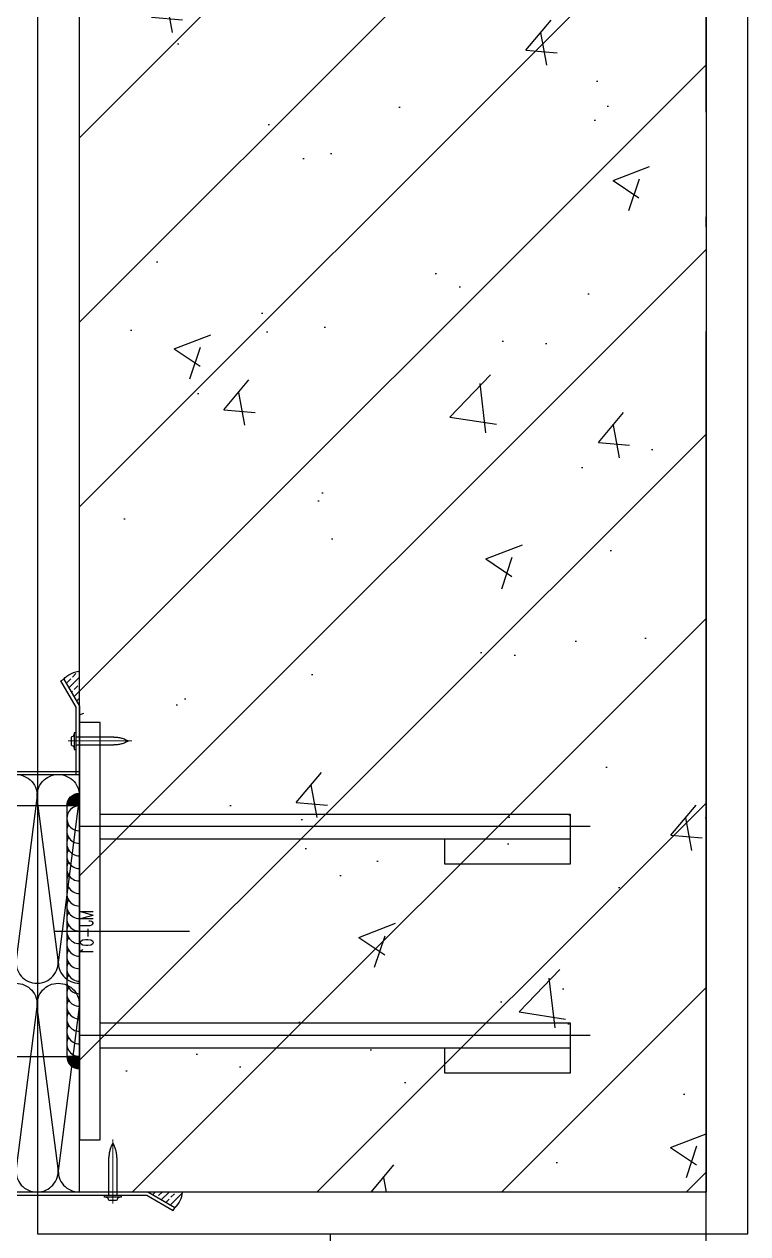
# Model space of a CAD drawing. Extents: x 6843040 to 15500510, y -6507076 to -4940511.
# Drawn here: x 7688252 to 7688598, y -6174004 to -6173424 of the extents above; entities that cross this region are included whole.
import ezdxf
from ezdxf.enums import TextEntityAlignment as Align

# ---------------------------------------------------------------- set-up
doc = ezdxf.new("R2010")
doc.units = 0
doc.header["$LTSCALE"] = 1000
doc.header["$MEASUREMENT"] = 0
for name, pattern in [('ACAD_ISO04W100', [30.5, 24, -3, 0.5, -3]), ('CENTER', [50.800000000000004, 31.75, -6.35, 6.35, -6.35]), ('CONTINOUS', [0]), ('DOTE', [2.4200000000000004, 2, -0.2, 0.02, -0.2]), ('HIDDEN', [0.375, 0.25, -0.125])]:
    doc.linetypes.add(name, pattern=pattern)
for name, color, linetype, lineweight in [('002CEN', 1, 'CENTER', 13), ('003DOT', 253, 'HIDDEN', 13), ('009CON', 6, 'CONTINOUS', 15)]:
    doc.layers.add(name, color=color, linetype=linetype, lineweight=lineweight)
for name, color, linetype in [('DOTE', 8, 'DOTE'), ('E_LINE_1', 1, 'Continuous'), ('GC', 3, 'Continuous'), ('LT-dim 1', 3, 'Continuous'), ('LT-dim 2', 253, 'Continuous'), ('LT-dim 4', 253, 'Continuous'), ('LT-dim 5', 3, 'Continuous'), ('LT-dim 50', 253, 'Continuous'), ('LT-Fill-玻璃1', 14, 'Continuous'), ('LT-中线', 6, 'Continuous'), ('LT-文字标注', 7, 'Continuous'), ('LT-焊缝', 1, 'Continuous'), ('PUB_HATCH', 8, 'Continuous'), ('Q02中线', 3, 'Continuous'), ('Q03轴线', 1, 'ACAD_ISO04W100'), ('Q08虚线', 75, 'HIDDEN'), ('Q09辅材', 31, 'Continuous'), ('WELDING', 1, 'Continuous'), ('实体', 7, 'Continuous'), ('批荡层', 213, 'Continuous'), ('紧固件', 40, 'Continuous')]:
    doc.layers.add(name, color=color, linetype=linetype)
doc.styles.add('LT-文字标注', font='romans.shx', dxfattribs={"width": 0.8, "bigfont": 'gbhzfs.shx'})

# ---------------------------------------------------------------- blocks, each defined once
blk = doc.blocks.new('LT-BLK-20220127160324', base_point=(-28533.22878983965, -2765.200322864111))
at = {"color": 1, "linetype": 'ACAD_ISO04W100', "ltscale": 0.4}
for p, q in [((-28777.79650946474, -2715.166449711192), (-28533.22878983943, -2715.166449711192)), ((-28521.34176281607, -2765.200322864112), (-28586.01604931476, -2765.200322864112)), ((-28777.79650946474, -2815.200322864112), (-28533.22878983943, -2815.200322864112))]:
    blk.add_line(p, q, dxfattribs=at)
at = {"layer": 'GC', "color": 3}
blk.add_lwpolyline([(-28543.22878983943, -2865.200322864112), (-28543.22878983943, -2665.200322864112), (-28533.22878983943, -2665.200322864112), (-28533.22878983943, -2865.200322864112)], close=True, dxfattribs=at)
for points in [[(-28543.22878983943, -2709.166449711192), (-28768.22878983943, -2709.166449711192)], [(-28768.22878983943, -2709.166449711192), (-28768.22878983943, -2733.166449711192), (-28708.22878983943, -2733.166449711192), (-28708.22878983943, -2721.166449711192)], [(-28543.22878983943, -2809.200322864112), (-28768.22878983943, -2809.200322864112)], [(-28768.22878983943, -2809.200322864112), (-28768.22878983943, -2833.200322864112), (-28708.22878983943, -2833.200322864112), (-28708.22878983943, -2821.200322864112)]]:
    blk.add_lwpolyline(points, dxfattribs=at)
at = {"layer": 'GC', "ltscale": 3}
for points in [[(-28768.22878983943, -2721.166449711192), (-28543.22878983943, -2721.166449711192)], [(-28768.22878983943, -2821.200322864112), (-28543.22878983943, -2821.200322864112)]]:
    blk.add_lwpolyline(points, dxfattribs=at)
at = {"layer": 'LT-文字标注', "style": 'LT-文字标注', "width": 0.8}
blk.add_text('MJ-01', height=6, rotation=270, dxfattribs=at).set_placement((-28541.59687122377, -2776.851695046294), align=Align.BOTTOM_RIGHT)
blk = doc.blocks.new('LT-BLK-20230912092320', base_point=(26757.03690911889, -59640.51827964919))
at = {"layer": 'GC', "elevation": -7.885113618080002e-10}
blk.add_lwpolyline([(26737.03690921515, -59620.51827953071), (26737.03690904239, -59660.51827953071), (26777.03690904239, -59660.51827970371), (26777.03690921515, -59620.51827970371)], close=True, dxfattribs=at)
at = {"layer": 'LT-焊缝', "elevation": -7.885113618080002e-10}
for points in [[(26737.03690950568, -59620.51827953071, -0.5773502691896255), (26744.53690952441, -59616.18815254423, 0.267949192431045), (26742.03690950568, -59620.51827955234, -0.5773502691896255), (26749.53690952441, -59616.18815256585, 0.267949192431045), (26747.03690950568, -59620.51827957396, -0.5773502691896255), (26754.53690952441, -59616.18815258748, 0.267949192431045), (26752.03690950568, -59620.51827959558, -0.5773502691896255), (26759.53690952441, -59616.1881526091, 0.267949192431045), (26757.03690950568, -59620.51827961721, -0.5773502691896255), (26764.53690952441, -59616.18815263073, 0.267949192431045), (26762.03690950568, -59620.51827963883, -0.9999999999999999), (26772.03690950568, -59620.51827968208, -0.9999999999999999)], [(26737.03690904239, -59660.51827953071, -0.5773502691896255), (26732.70678205587, -59653.01827951201, 0.2679491924310612), (26737.03690906399, -59655.51827953071, -0.5773502691896255), (26732.70678207746, -59648.01827951201, 0.2679491924310612), (26737.03690908558, -59650.51827953071, -0.5773502691896255), (26732.70678209906, -59643.01827951201, 0.2679491924310612), (26737.03690910718, -59645.51827953071, -0.5773502691896255), (26732.70678212065, -59638.01827951201, 0.2679491924310612), (26737.03690912877, -59640.51827953071, -0.5773502691896255), (26732.70678214225, -59633.01827951201, 0.2679491924310612), (26737.03690915037, -59635.51827953071, -0.5773502691896255), (26732.70678216384, -59628.01827951201, 0.2679491924310612), (26737.03690917196, -59630.51827953071, -0.9999999999999999), (26737.03690921515, -59620.51827953071, -0.9999999999999999)], [(26777.03690933269, -59660.51827970371, 0.5773502691896255), (26781.36703631917, -59653.01827968498, -0.267949192431045), (26777.03690931106, -59655.51827970371, 0.5773502691896255), (26781.36703629755, -59648.01827968498, -0.267949192431045), (26777.03690928944, -59650.51827970371, 0.5773502691896255), (26781.36703627592, -59643.01827968498, -0.267949192431045), (26777.03690926782, -59645.51827970371, 0.5773502691896255), (26781.3670362543, -59638.01827968498, -0.267949192431045), (26777.03690924619, -59640.51827970371, 0.5773502691896255), (26781.36703623267, -59633.01827968498, -0.267949192431045), (26777.03690922457, -59635.51827970371, 0.5773502691896255), (26781.36703621105, -59628.01827968498, -0.267949192431045), (26777.03690920294, -59630.51827970371, 0.9999999999999999), (26777.03690915969, -59620.51827970371, 0.9999999999999999)], [(26777.03690933269, -59660.51827970371, -0.5773502691896255), (26769.53690931396, -59664.84840669019, 0.2679491924310453), (26772.03690933269, -59660.51827968208, -0.5773502691896255), (26764.53690931396, -59664.84840666856, 0.2679491924310453), (26767.03690933269, -59660.51827966046, -0.5773502691896255), (26759.53690931396, -59664.84840664694, 0.2679491924310453), (26762.03690933269, -59660.51827963883, -0.5773502691896255), (26754.53690931396, -59664.84840662531, 0.2679491924310453), (26757.03690933269, -59660.51827961721, -0.5773502691896255), (26749.53690931396, -59664.84840660369, 0.2679491924310453), (26752.03690933269, -59660.51827959558, -0.5773502691896255), (26744.53690931396, -59664.84840658207, 0.2679491924310453), (26747.03690933269, -59660.51827957396, -0.9999999999999999), (26737.03690933269, -59660.51827953071, -0.9999999999999999)]]:
    blk.add_lwpolyline(points, format="xyb", dxfattribs=at)
at = {"layer": 'Q02中线'}
for centre, start, end in [((26757.03690912202, -59622.24172785112), 14.85003435053644, 165.1499661307899), ((26757.03690912202, -59658.79483164779), 194.8500338692101, 345.1499656494636)]:
    blk.add_arc(centre, 6.724602048390796, start, end, dxfattribs=at)
at = {"layer": 'Q03轴线', "ltscale": 0.2, "elevation": -7.885113618080002e-10}
for points in [[(26757.036909285, -59618.1217996455), (26757.03690889757, -59662.91475964852)], [(26734.64040912222, -59640.5182794533), (26779.43340911996, -59640.51827977367)]]:
    blk.add_lwpolyline(points, dxfattribs=at)
at = {"layer": 'Q08虚线', "ltscale": 20}
for p, q in [((26750.53690894181, -59660.51827952204), (26750.53690911457, -59620.51827952204)), ((26763.53690911457, -59620.51827965277), (26763.53690894181, -59660.51827965277))]:
    blk.add_line(p, q, dxfattribs=at)
at = {"layer": 'Q09辅材', "elevation": -7.885113618080002e-10}
for points in [[(26757.03690918069, -59628.51827964701, -1), (26757.03690907685, -59652.51827964701, -1), (26757.03690918069, -59628.51827964701, -1)], [(26757.03690916672, -59631.82003763832, -1), (26757.03690909129, -59649.2165216557, -1), (26757.03690916672, -59631.82003763832, -1)], [(26757.03690915462, -59634.51827964701, -1), (26757.03690910293, -59646.51827964701, -1), (26757.03690915462, -59634.51827964701, -1)], [(26761.6869091196, -59640.51827967457, -2.414213553180824), (26757.03690911923, -59635.8682796485, -2.414213553180824)]]:
    blk.add_lwpolyline(points, format="xyb", dxfattribs=at)
blk.add_lwpolyline([(26766.96190912556, -59640.51827970484), (26761.99940918852, -59631.51827968336), (26752.0744091915, -59631.51827960318), (26747.11190911662, -59640.51827955193), (26752.07440902432, -59649.51827958828), (26761.99940908095, -59649.51827966846), (26766.96190912556, -59640.51827970484)], dxfattribs=at)
blk = doc.blocks.new('LT-BLK-20240910174306', base_point=(-5314322.416525414, -274178.3343760101))
at = {"layer": 'LT-Fill-玻璃1'}
h = blk.add_hatch(dxfattribs=at)
h.set_pattern_fill('DOTS', color=8, scale=0.5)
h.set_pattern_definition([(0, (-5830511.421830405, -915288.5849964796), (0.396875, 0.79375), [0, -0.79375])])
h.paths.add_polyline_path([(-5314418.416507781, -274118.3349154486), (-5314418.416507781, -274116.3349156078), (-5314505.514428652, -274116.3340869455), (-5314505.514428652, -274240.3340869455), (-5314417.691559562, -274240.3349221753), (-5314417.691559562, -274238.334922175), (-5314503.514428652, -274238.3340869455), (-5314503.514428652, -274118.3340869455)])
at = {"layer": 'WELDING'}
h = blk.add_hatch(color=256, dxfattribs=at)
h.dxf.hatch_style = 1
edge = h.paths.add_edge_path()
edge.add_line((-5314332.416525424, -274112.3343760101), (-5314332.416525424, -274118.3343760101))
edge.add_line((-5314332.416525424, -274118.3343760101), (-5314338.416525424, -274118.3343760101))
edge.add_arc((-5314332.416525424, -274118.3343760101), 6, 90, 180, ccw=False)
h = blk.add_hatch(color=256, dxfattribs=at)
h.dxf.hatch_style = 1
edge = h.paths.add_edge_path()
edge.add_line((-5314332.416525424, -274244.3343760101), (-5314332.416525424, -274238.3343760101))
edge.add_line((-5314332.416525424, -274238.3343760101), (-5314338.416525424, -274238.3343760101))
edge.add_arc((-5314332.416525424, -274238.3343760101), 6, 180, 270)
at = {"layer": 'GC'}
blk.add_line((-5314338.416525424, -274118.3343760101), (-5314338.416525424, -274238.3343760101), dxfattribs=at)
at = {"layer": 'GC', "elevation": -1.386131914957855e-08}
blk.add_lwpolyline([(-5314332.416525415, -274238.3343760098), (-5314332.416525415, -274118.3343760098), (-5314502.416525414, -274118.3343760101), (-5314502.416525414, -274238.3343760101)], close=True, dxfattribs=at)
at = {"layer": 'LT-dim 2', "color": 8, "elevation": -2.790833495017775e-08}
blk.add_lwpolyline([(-5314418.416507781, -274116.3349156564), (-5314505.514428652, -274116.3340869455), (-5314505.514428652, -274240.3340869455), (-5314418.416507781, -274240.329905626)], dxfattribs=at)
at = {"layer": 'LT-dim 5', "color": 1}
for centre, start in [((-5314332.416525424, -274124.3343760101), 90), ((-5314332.416525424, -274130.3343760101), 149.9999999555982), ((-5314332.416525424, -274136.3343760101), 149.9999999555982), ((-5314332.416525424, -274142.3343760101), 149.9999999555982), ((-5314332.416525424, -274148.3343760101), 149.9999999555982), ((-5314332.416525424, -274154.3343760101), 149.9999999555982), ((-5314332.416525424, -274160.3343760101), 149.9999999555982), ((-5314332.416525424, -274166.3343760101), 149.9999999555982), ((-5314332.416525424, -274172.3343760101), 149.9999999555982), ((-5314332.416525424, -274178.3343760101), 149.9999999555982), ((-5314332.416525424, -274184.3343760101), 149.9999999555982), ((-5314332.416525424, -274190.3343760101), 149.9999999555982), ((-5314332.416525424, -274196.3343760101), 149.9999999555982), ((-5314332.416525424, -274202.3343760101), 149.9999999555982), ((-5314332.416525424, -274208.3343760101), 149.9999999555982), ((-5314332.416525424, -274214.3343760101), 149.9999999555982), ((-5314332.416525424, -274220.3343760101), 149.9999999555982), ((-5314332.416525424, -274226.3343760101), 149.9999999555982), ((-5314332.416525424, -274232.3343760101), 149.9999999555982)]:
    blk.add_arc(centre, 6, start, 270, dxfattribs=at)
at = {"layer": 'WELDING'}
for points in [[(-5314332.416525424, -274112.3343760101), (-5314332.416525424, -274118.3343760101), (-5314338.416525424, -274118.3343760101, -0.414213562373094)], [(-5314332.416525424, -274244.3343760101), (-5314332.416525424, -274238.3343760101), (-5314338.416525424, -274238.3343760101, 0.414213562373094)]]:
    blk.add_lwpolyline(points, format="xyb", close=True, dxfattribs=at)
at = {"layer": 'LT-dim 4', "xscale": -1, "rotation": 90}
for p in [(-5314467.514428904, -274150.8334533597, -1.464980462602498e-08), (-5314467.514428504, -274205.8347208475, -1.464980462602498e-08)]:
    blk.add_blockref('LT-BLK-20230912092320', p, dxfattribs=at)
at = {"layer": 'LT-dim 50', "xscale": -1}
blk.add_blockref('LT-BLK-20220127160324', (-5314332.416525414, -274178.3343760101), dxfattribs=at)
blk = doc.blocks.new('LT-BLK-20230218091845', base_point=(395239.0870920994, 252820.6931667216))
at = {"layer": 'LT-Fill-玻璃1'}
h = blk.add_hatch(dxfattribs=at)
h.set_pattern_fill('ANSI33', color=8, scale=0.75, style=0)
h.set_pattern_definition([(45, (0, 0), (-3.367596045400933, 3.367596045400933), []), (45, (3.3675975, 0), (-3.367596045400933, 3.367596045400933), [2.38125, -1.190625])])
edge = h.paths.add_edge_path()
edge.add_line((395239.0870920995, 252820.6931667213), (395252.0774720158, 252813.1931673797))
edge.add_arc((395244.3931078882, 252821.7790310139), 11.52243491589128, 311.8286027163969, 333.210536880252)
edge.add_arc((395244.3931078868, 252821.7790310151), 11.5224349176311, 333.2105368778266, 354.5924710384851)
edge.add_line((395255.8642632413, 252820.6931667213), (395239.0870920995, 252820.6931667213))
at = {"layer": 'LT-dim 5'}
blk.add_arc((395244.3931078864, 252821.7790310152), 11.52243491803174, 311.8286027185239, 354.5924710385319, dxfattribs=at)
blk = doc.blocks.new('LT-BLK-20240528163730', base_point=(-326528.041295993, 67956.2288645505))
at = {"layer": 'LT-中线'}
for p, q in [((-326529.3292597717, 67957.08914607074), (-326536.8292591135, 67944.09876615429)), ((-326535.3292591935, 67943.66857168314), (-326528.041295993, 67956.2288645505)), ((-326528.041295993, 67956.2288645505), (-326529.3292597717, 67957.08914607074)), ((-326536.8292591936, 67944.0987660157), (-326536.8292591936, 67911.33901212143)), ((-326535.3292591936, 67911.33901212143), (-326535.3292591936, 67943.66857168308))]:
    blk.add_line(p, q, dxfattribs=at)
at = {"layer": 'LT-Fill-玻璃1', "rotation": 90.00000000172149}
blk.add_blockref('LT-BLK-20230218091845', (-326536.8292591136, 67944.00837725072), dxfattribs=at)
blk = doc.blocks.new('sd425')
at = {"layer": '实体', "color": 1, "linetype": 'CENTER', "lineweight": 18}
blk.add_line((-0.04871903290131741, 3.919735350630617), (-0.04871903290131741, -26.61543915394304), dxfattribs=at)
at = {"layer": '紧固件', "color": 40}
blk.add_lwpolyline([(3.999196224301613, 0), (-3.999196224302068, 0), (-3.999196224302068, 0.9847774869713248), (3.999196224301613, 0.9847774869713248)], close=True, dxfattribs=at)
blk.add_lwpolyline([(-3.499196862180725, 0.9847774869713248, 0.3424338655934447), (-2.045032946706215, 2.106657444610164, -0.3502208192078309), (-1.560311641547742, 2.475888729230292), (1.566701022911275, 2.475888729230292, -0.3419987131197174), (2.050224319064, 2.100115896151237, 0.3485554434816476), (3.500794207520812, 0.9847774869713248)], format="xyb", dxfattribs=at)
at = {"layer": '紧固件', "color": 40, "linetype": 'HIDDEN', "ltscale": 2}
blk.add_lwpolyline([(1.86725199659395, 0), (1.86725199659395, -17.99662005964638, -0.1316415762669058), (-0.04392699687832646, -24.99357617320015, -0.1315314132238364), (-1.932731718799914, -17.99662005964615), (-1.932743155576645, 0)], format="xyb", dxfattribs=at)
blk = doc.blocks.new('LT-BLK-20240528163734', base_point=(-326528.041295993, 67956.2288645505))
at = {"rotation": 270}
blk.add_blockref('sd425', (-326535.3292591936, 67927.35857025624), dxfattribs=at)
at = {"layer": 'LT-dim 50'}
blk.add_blockref('LT-BLK-20240528163730', (-326528.041295993, 67956.2288645505), dxfattribs=at)
blk = doc.blocks.new('*U255')
at = {"layer": '002CEN', "ltscale": 5}
blk.add_line((-4.054319021158257, 1.989519660128281e-13), (10.54217069582398, 1.989519660128281e-13), dxfattribs=at)
at = {"layer": '003DOT', "ltscale": 5}
for p, q in [((-3.552713678800501e-14, 4.000000000000197), (-6.394884621840902e-14, 1.750000000000199)), ((-6.394884621840902e-14, 1.750000000000199), (-1.20792265079217e-13, -2.309999999999803)), ((-1.20792265079217e-13, 1.689951005760705), (0.6198573119681257, -1.549999999999798)), ((-3.552713678800501e-14, 4.405364961712621e-13), (0.2965411612219029, -2.109999999999815)), ((0.1999999999999247, 1.550000000000196), (0.7801426880317806, 1.550000000000182)), ((0.7801426880317806, 1.550000000000182), (1.103458838777946, 2.110000000000113)), ((0.7801426880317806, 1.550000000000182), (1.373225010475686, -1.549999999999798)), ((1.103458838778003, 2.110000000000198), (1.696541161221909, -2.109999999999815)), ((1.103458838777946, 2.110000000000113), (1.426774989524084, 1.550000000000196)), ((1.426774989524084, 1.550000000000182), (2.019857311968131, -1.549999999999798)), ((1.426774989524084, 1.550000000000196), (2.180142688031815, 1.550000000000196)), ((2.180142688031815, 1.550000000000196), (2.503458838777952, 2.110000000000113)), ((2.180142688031786, 1.550000000000182), (2.773225010475691, -1.549999999999798)), ((2.503458838778009, 2.110000000000198), (3.096541161221914, -2.109999999999815)), ((2.503458838777952, 2.110000000000113), (2.82677498952409, 1.550000000000182)), ((2.82677498952409, 1.550000000000182), (3.419857311968137, -1.549999999999798)), ((2.82677498952409, 1.550000000000182), (3.58014268803182, 1.550000000000196)), ((3.58014268803182, 1.550000000000196), (3.903458838777958, 2.110000000000113)), ((3.580142688031792, 1.550000000000182), (4.173225010475697, -1.549999999999798)), ((3.903458838778015, 2.110000000000198), (4.49654116122192, -2.109999999999815)), ((3.903458838777958, 2.110000000000113), (4.226774989524095, 1.550000000000182)), ((4.226774989524095, 1.550000000000182), (4.819857311968143, -1.549999999999798)), ((4.226774989524095, 1.550000000000182), (4.980142688031826, 1.550000000000196)), ((4.980142688031826, 1.550000000000196), (5.303458838777964, 2.110000000000113)), ((4.980142688031798, 1.550000000000182), (5.573225010475703, -1.549999999999798)), ((5.30345883877802, 2.110000000000198), (5.896541161221926, -2.109999999999815)), ((5.303458838777964, 2.110000000000113), (5.626774989524101, 1.550000000000182)), ((5.626774989524101, 1.550000000000182), (6.219857311968152, -1.549999999999798)), ((5.626774989524101, 1.550000000000182), (5.75796897832128, 1.550000000000196)), ((5.75796897832128, 1.550000000000196), (6.472600264496744, 1.253990029170197)), ((6.472600264496744, 1.253990029170197), (6.75501637345911, 1.743149078768994)), ((6.472600264496688, 1.253990029170225), (6.935613691095593, -1.062203588311888)), ((6.75501637345911, 1.743149078768994), (7.218029800058016, -1.551362637910714)), ((6.75501637345911, 1.743149078768994), (7.214966670336278, 0.946491795621327)), ((7.214966670336278, 0.946491795621327), (7.677980096935354, -0.7547053547629332)), ((7.214966670336278, 0.946491795621327), (7.959137419201934, 0.6382461787198395)), ((7.959137419201934, 0.6382461787198395), (8.241553528164356, 1.127405228318665)), ((7.959137419201905, 0.6382461787198537), (8.258597611268666, -0.5142057057746854)), ((8.241553528164356, 1.127405228318665), (8.541013720231117, -1.003364755373511)), ((8.241553528164356, 1.127405228318665), (8.701503825041524, 0.3307479451709128)), ((8.701503825041524, 0.3307479451709412), (9.000964017108512, -0.2067074722256024)), ((8.701503825041524, 0.3307479451709128), (9.499999999999943, 1.4210854715202e-13)), ((9.499999999999943, 1.4210854715202e-13), (9.000964017108512, -0.2067074722256024)), ((-1.20792265079217e-13, -2.309999999999803), (-1.20792265079217e-13, -3.999999999999801)), ((0.2965411612218745, -2.1099999999998), (0.1999999999998678, -2.1099999999998)), ((0.6198573119681257, -1.549999999999798), (0.2965411612218745, -2.1099999999998)), ((1.373225010475686, -1.549999999999798), (0.6198573119681257, -1.549999999999798)), ((1.696541161221909, -2.109999999999786), (1.373225010475686, -1.549999999999798)), ((2.019857311968131, -1.549999999999798), (1.696541161221909, -2.109999999999786)), ((2.77322501047572, -1.549999999999812), (2.019857311968131, -1.549999999999798)), ((3.096541161221914, -2.109999999999786), (2.77322501047572, -1.549999999999812)), ((3.419857311968137, -1.549999999999798), (3.096541161221914, -2.109999999999786)), ((4.173225010475726, -1.549999999999798), (3.419857311968137, -1.549999999999798)), ((4.49654116122192, -2.109999999999786), (4.173225010475726, -1.549999999999798)), ((4.819857311968143, -1.549999999999798), (4.49654116122192, -2.109999999999786)), ((5.573225010475731, -1.549999999999812), (4.819857311968143, -1.549999999999798)), ((5.896541161221926, -2.109999999999786), (5.573225010475731, -1.549999999999812)), ((6.219857311968152, -1.549999999999798), (5.896541161221926, -2.109999999999786)), ((6.935613691095593, -1.062203588311903), (6.185942131896716, -1.372727715457444)), ((6.185942131896716, -1.372727715457444), (6.219857311968152, -1.549999999999798)), ((7.218029800058016, -1.551362637910714), (6.935613691095593, -1.062203588311903)), ((7.677980096935382, -0.754705354762848), (7.218029800058016, -1.551362637910714)), ((8.258597611268666, -0.5142057057746854), (7.677980096935382, -0.754705354762848)), ((8.541013720231117, -1.003364755373511), (8.258597611268666, -0.5142057057746854)), ((9.000964017108512, -0.2067074722256024), (8.541013720231117, -1.003364755373511))]:
    blk.add_line(p, q, dxfattribs=at)
for centre, start, end in [((0.1999999999999318, 1.750000000000192), 179.999999999998, 269.999999999998), ((0.1999999999998749, -2.309999999999796), 90.00000000000203, 180.000000000002)]:
    blk.add_arc(centre, 0.1999999999999957, start, end, dxfattribs=at)
at = {"layer": '009CON'}
for p, q in [((-2.700000000000053, 0.4000000000002188), (-3.087680633323494, 0.4000000000002188)), ((-2.700000000000053, -0.3999999999998067), (-2.700000000000053, 0.4000000000002188)), ((-1.723475382979849, 4.000000000000197), (-3.552713678800501e-14, 4.000000000000197)), ((-3.087680633323494, -0.3999999999998067), (-2.700000000000053, -0.3999999999998067)), ((-1.20792265079217e-13, -3.999999999999801), (-1.723475382979849, -3.999999999999801))]:
    blk.add_line(p, q, dxfattribs=at)
for centre, radius, start, end in [((3.399999999999938, 1.882938249764265e-13), 6.499999999999996, 142.0201275551479, 176.4718766587116), ((3.399999999999942, 2.060573933704291e-13), 6.499999999999999, 183.5281233412879, 217.9798724448521)]:
    blk.add_arc(centre, radius, start, end, dxfattribs=at)
blk = doc.blocks.new('LT-BLK-20240911091143', base_point=(-5301604.240321547, -311203.3343760045))
at = {"layer": 'LT-dim 1'}
for points in [[(-5301786.241111352, -311103.3343760045, 0.451718), (-5301776.210522046, -311092.0744160045), (-5301786.160532727, -311014.5943760045, -0.451718), (-5301776.129956363, -311003.3343760045, -0.451718), (-5301766.099367057, -311014.5943760045), (-5301776.04939068, -311092.0744160045, 0.451718), (-5301766.018801373, -311103.3343760045, 0.451718), (-5301755.988212068, -311092.0744160045), (-5301765.938222748, -311014.5943760045, -0.451718), (-5301755.907646385, -311003.3343760045, -0.451718), (-5301745.877057078, -311014.5943760045), (-5301755.827080701, -311092.0744160045, 0.451718), (-5301745.796491396, -311103.3343760045, 0.451718), (-5301735.765902089, -311092.0744160045), (-5301745.71591277, -311014.5943760045, -0.451718), (-5301735.685336406, -311003.3343760045, -0.451718), (-5301725.6547471, -311014.5943760045), (-5301735.604770723, -311092.0744160045, 0.451718), (-5301725.574181417, -311103.3343760045, 0.451718), (-5301715.543592111, -311092.0744160045), (-5301725.493602792, -311014.5943760045, -0.451718), (-5301715.463026428, -311003.3343760045, -0.451718), (-5301705.432437122, -311014.5943760044), (-5301715.382460745, -311092.0744160045, 0.451718), (-5301705.351871438, -311103.3343760045, 0.451718), (-5301695.321282133, -311092.0744160044), (-5301705.271292813, -311014.5943760044, -0.451718), (-5301695.24071645, -311003.3343760044, -0.451718), (-5301685.210127143, -311014.5943760044), (-5301695.160150766, -311092.0744160044, 0.451718), (-5301685.129561461, -311103.3343760044, 0.451718), (-5301675.098972154, -311092.0744160044), (-5301685.048982835, -311014.5943760044, -0.451718), (-5301675.018406471, -311003.3343760044, -0.451718), (-5301664.987817165, -311014.5943760044), (-5301674.937840788, -311092.0744160044, 0.451718), (-5301664.907251482, -311103.3343760044, 0.451718), (-5301654.876662176, -311092.0744160044), (-5301664.826672857, -311014.5943760044, -0.451718), (-5301654.796096493, -311003.3343760044, -0.451718), (-5301644.765507187, -311014.5943760044), (-5301654.71553081, -311092.0744160044, 0.451718), (-5301644.684941503, -311103.3343760044, 0.451718), (-5301634.654352197, -311092.0744160044), (-5301644.604362878, -311014.5943760044, -0.451718), (-5301634.573786515, -311003.3343760044, -0.451718), (-5301624.543197208, -311014.5943760044), (-5301634.493220831, -311092.0744160044, 0.451718), (-5301624.462631525, -311103.3343760044, 0.451718), (-5301614.432042219, -311092.0744160044), (-5301624.3820529, -311014.5943760044, -0.451718), (-5301614.351476536, -311003.3343760044, -0.451718), (-5301604.320887229, -311014.5943760044), (-5301614.270910853, -311092.0744160044, 0.451718), (-5301604.240321547, -311103.3343760044)], [(-5301786.241111352, -311203.3343760045, 0.451718), (-5301776.210522046, -311192.0744160045), (-5301786.160532727, -311114.5943760045, -0.451718), (-5301776.129956363, -311103.3343760045, -0.451718), (-5301766.099367057, -311114.5943760045), (-5301776.04939068, -311192.0744160045, 0.451718), (-5301766.018801373, -311203.3343760045, 0.451718), (-5301755.988212068, -311192.0744160045), (-5301765.938222748, -311114.5943760045, -0.451718), (-5301755.907646385, -311103.3343760045, -0.451718), (-5301745.877057078, -311114.5943760045), (-5301755.827080701, -311192.0744160045, 0.451718), (-5301745.796491396, -311203.3343760045, 0.451718), (-5301735.765902089, -311192.0744160045), (-5301745.71591277, -311114.5943760045, -0.451718), (-5301735.685336406, -311103.3343760045, -0.451718), (-5301725.6547471, -311114.5943760045), (-5301735.604770723, -311192.0744160045, 0.451718), (-5301725.574181417, -311203.3343760045, 0.451718), (-5301715.543592111, -311192.0744160045), (-5301725.493602792, -311114.5943760045, -0.451718), (-5301715.463026428, -311103.3343760045, -0.451718), (-5301705.432437122, -311114.5943760044), (-5301715.382460745, -311192.0744160045, 0.451718), (-5301705.351871438, -311203.3343760045, 0.451718), (-5301695.321282133, -311192.0744160044), (-5301705.271292813, -311114.5943760044, -0.451718), (-5301695.24071645, -311103.3343760044, -0.451718), (-5301685.210127143, -311114.5943760044), (-5301695.160150766, -311192.0744160044, 0.451718), (-5301685.129561461, -311203.3343760044, 0.451718), (-5301675.098972154, -311192.0744160044), (-5301685.048982835, -311114.5943760044, -0.451718), (-5301675.018406471, -311103.3343760044, -0.451718), (-5301664.987817165, -311114.5943760044), (-5301674.937840788, -311192.0744160044, 0.451718), (-5301664.907251482, -311203.3343760044, 0.451718), (-5301654.876662176, -311192.0744160044), (-5301664.826672857, -311114.5943760044, -0.451718), (-5301654.796096493, -311103.3343760044, -0.451718), (-5301644.765507187, -311114.5943760044), (-5301654.71553081, -311192.0744160044, 0.451718), (-5301644.684941503, -311203.3343760044, 0.451718), (-5301634.654352197, -311192.0744160044), (-5301644.604362878, -311114.5943760044, -0.451718), (-5301634.573786515, -311103.3343760044, -0.451718), (-5301624.543197208, -311114.5943760044), (-5301634.493220831, -311192.0744160044, 0.451718), (-5301624.462631525, -311203.3343760044, 0.451718), (-5301614.432042219, -311192.0744160044), (-5301624.3820529, -311114.5943760044, -0.451718), (-5301614.351476536, -311103.3343760044, -0.451718), (-5301604.320887229, -311114.5943760044), (-5301614.270910853, -311192.0744160044, 0.451718), (-5301604.240321547, -311203.3343760044)]]:
    blk.add_lwpolyline(points, format="xyb", dxfattribs=at)
at = {"layer": 'LT-中线'}
for p, q in [((-5301800.710580681, -311001.8346937618), (-5301604.240321547, -311001.8346937618)), ((-5301799.210580681, -311003.3346937608), (-5301604.240321547, -311003.3346937608))]:
    blk.add_line(p, q, dxfattribs=at)
for points in [[(-5301799.210580681, -311003.3099392105), (-5301799.210580681, -311168.3346937608), (-5301817.340048756, -311168.3346937608), (-5301817.340048756, -311166.8346937608), (-5301800.710580681, -311166.8346937608), (-5301800.710580681, -311001.8099392115)], [(-5301601.260250261, -311203.3343760045), (-5301789.240322429, -311203.3343760045), (-5301789.240322429, -311223.3343760045), (-5301787.740322429, -311223.3343760045), (-5301787.740322429, -311204.8343760045), (-5301601.690444593, -311204.8343760045)]]:
    blk.add_lwpolyline(points, dxfattribs=at)
at = {"rotation": 270}
for p in [(-5301808.432754976, -311166.8343555764), (-5301808.403013228, -311166.8346937608)]:
    blk.add_blockref('*U255', p, dxfattribs=at)
at = {"xscale": -1}
blk.add_blockref('*U255', (-5301787.740322429, -311214.8807701575), dxfattribs=at)
at = {"layer": 'LT-dim 50', "xscale": -1}
blk.add_blockref('LT-BLK-20240528163734', (-5301613.028284747, -310958.4448413318), dxfattribs=at)
at = {"layer": 'LT-dim 50', "rotation": 270}
blk.add_blockref('LT-BLK-20240528163734', (-5301559.350469118, -311212.1223392051), dxfattribs=at)

msp = doc.modelspace()

# ---------------------------------------------------------------- hatches: boundary and pattern name
at = {"layer": 'PUB_HATCH'}
h = msp.add_hatch(dxfattribs=at)
h.set_pattern_fill('钢筋混凝土', color=256, scale=25, style=0)
h.set_pattern_definition([(45, (40150.4251687685, -2000.000000001863), (-44.19417382415921, 44.19417382415922), []), (49.99999999999999, (40150.4251687685, -2000.000000001863), (179.3150456501884, -15.68803374564878), [18.75, -206.25]), (355, (40150.4251687685, -2000.000000001863), (-34.68783340325, 188.048033425003), [15, -165]), (100.4514, (40165.3680887688, -2001.307335001417), (144.6273454285054, 172.3598855152384), [15.9350475, -175.285528]), (46.18420000000002, (40150.4251687685, -1950.000000001863), (266.8102621564111, -41.37975358225452), [28.12499999999997, -309.3749999999995]), (96.6356, (40172.65935501829, -1953.44832675159), (233.6656763871758, 243.5294677251104), [23.902572, -262.92825]), (351.1842, (40150.4251687685, -1950.000000001863), (233.6654862834068, 243.5296502313311), [22.5, -247.5]), (21, (40175.4251687685, -1962.500000001863), (149.2267630296154, -100.6547226663347), [18.75, -206.25]), (326.0000000000001, (40175.4251687685, -1962.500000001863), (60.82883298039543, 181.2875112617133), [15, -165]), (71.4514, (40187.86072701868, -1970.88790150173), (210.0556571453725, 80.6326241774881), [15.9350475, -175.285528]), (37.50000000000001, (40150.4251687685, -2000.000000001863), (3.039963829322667, 83.22346345782788), [0, -163, 0, -167.5, 0, -165.625]), (7.499999999999999, (40150.4251687685, -2000.000000001863), (65.76738436053715, 98.60292797059006), [0, -95.5, 0, -159.25, 0, -63.125]), (327.5, (40094.6751687685, -2000.000000001863), (133.4556090431022, -5.638717933594939), [0, -62.5, 0, -195, 0, -258.75]), (317.5, (40069.6751687685, -2000.000000001863), (145.7965423355966, 25.02624558307943), [0, -81.25, 0, -129.5, 0, -183.75])])
h.paths.add_polyline_path([(7688578.119826994, -6172983.889315869), (7688278.119826992, -6172983.889315869), (7688278.119826993, -6173983.889315868), (7688578.119826993, -6173983.889315868)])

# ---------------------------------------------------------------- linework, layer by layer
at = {"layer": 'DOTE', "ltscale": 0.25}
msp.add_line((7688578.119826993, -6180726.673791605), (7688578.119826993, -6149883.889315866), dxfattribs=at)
at = {"layer": 'E_LINE_1'}
msp.add_lwpolyline([(7688278.119826993, -6172983.889315869), (7688578.119826993, -6172983.889315869), (7688578.119826993, -6173983.889315868), (7688278.119826993, -6173983.889315868)], close=True, dxfattribs=at)
at = {"layer": '批荡层'}
msp.add_lwpolyline([(7688598.119826993, -6172963.889315868), (7688498.119826993, -6172963.889315868), (7688498.119826993, -6172963.889315868), (7688258.119826993, -6172963.889315868), (7688258.119826993, -6174003.889315868), (7688598.119826993, -6174003.889315868), (7688598.119826993, -6172963.889315868)], close=True, dxfattribs=at)
msp.add_lwpolyline([(7688398.119250522, -6174003.889315868), (7688398.119258966, -6175863.889315868)], dxfattribs=at)

# ---------------------------------------------------------------- block references
at = {"layer": 'LT-dim 1', "ltscale": 1000}
for name, p in [('LT-BLK-20240911091143', (7688278.119826993, -6173983.889315867)), ('LT-BLK-20240910174306', (7688288.119826993, -6173858.889315867))]:
    msp.add_blockref(name, p, dxfattribs=at)

doc.saveas('drawing.dxf')
